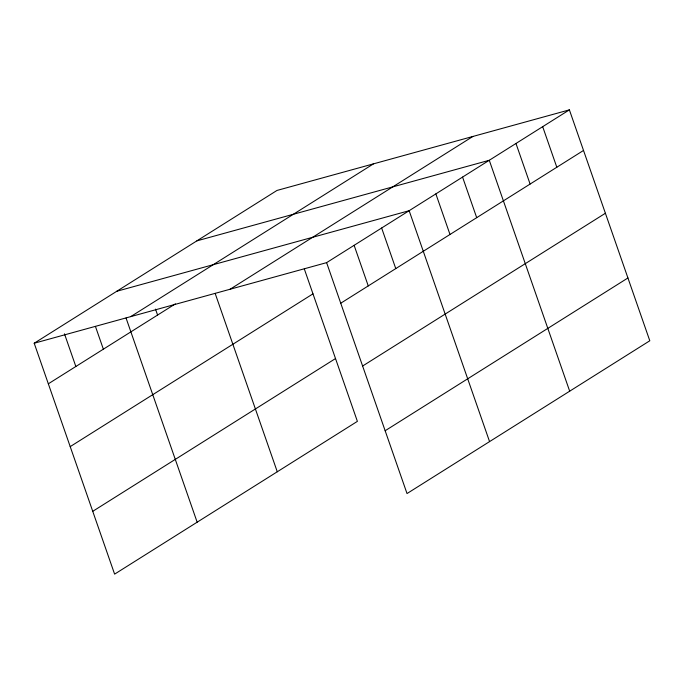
<?xml version="1.0" encoding="UTF-8"?>
<svg xmlns="http://www.w3.org/2000/svg" width="684" height="684" viewBox="0 0 684 684"><rect width="100%" height="100%" fill="white"/><g stroke="black" fill="none" stroke-linecap="round" stroke-linejoin="round"><path stroke-width="1.03" d="M304.303 268.923L357.39 421.361L114.613 574.132L34.2 343.231L276.977 190.451L569.387 109.867L649.8 340.769L407.023 493.549L326.61 262.639L569.387 109.867M130.695 316.632L373.473 163.861M48.333 383.809L175.386 303.858M230.115 289.229L472.892 136.458M70.204 446.618L312.981 293.846M340.743 303.226L583.52 150.446M92.742 511.324L335.519 358.553M362.614 366.026L605.391 213.254M385.152 430.74L627.929 277.969M196.864 240.871L489.274 160.278L569.686 391.188M116.742 291.281L409.152 210.698L489.564 441.599M34.2 343.231L326.61 262.639M542.686 126.668L556.819 167.255M515.975 143.478L530.109 184.056M462.564 177.088L476.697 217.666M435.862 193.888L449.995 234.475M381.638 228.011L395.771 268.59M354.124 245.325L368.257 285.912M215.161 293.419L277.276 471.78M155.516 309.125L157.585 315.067M126.053 318.009L197.154 522.191M95.435 326.413L103.361 349.182M64.476 333.835L75.847 366.496"/></g></svg>
